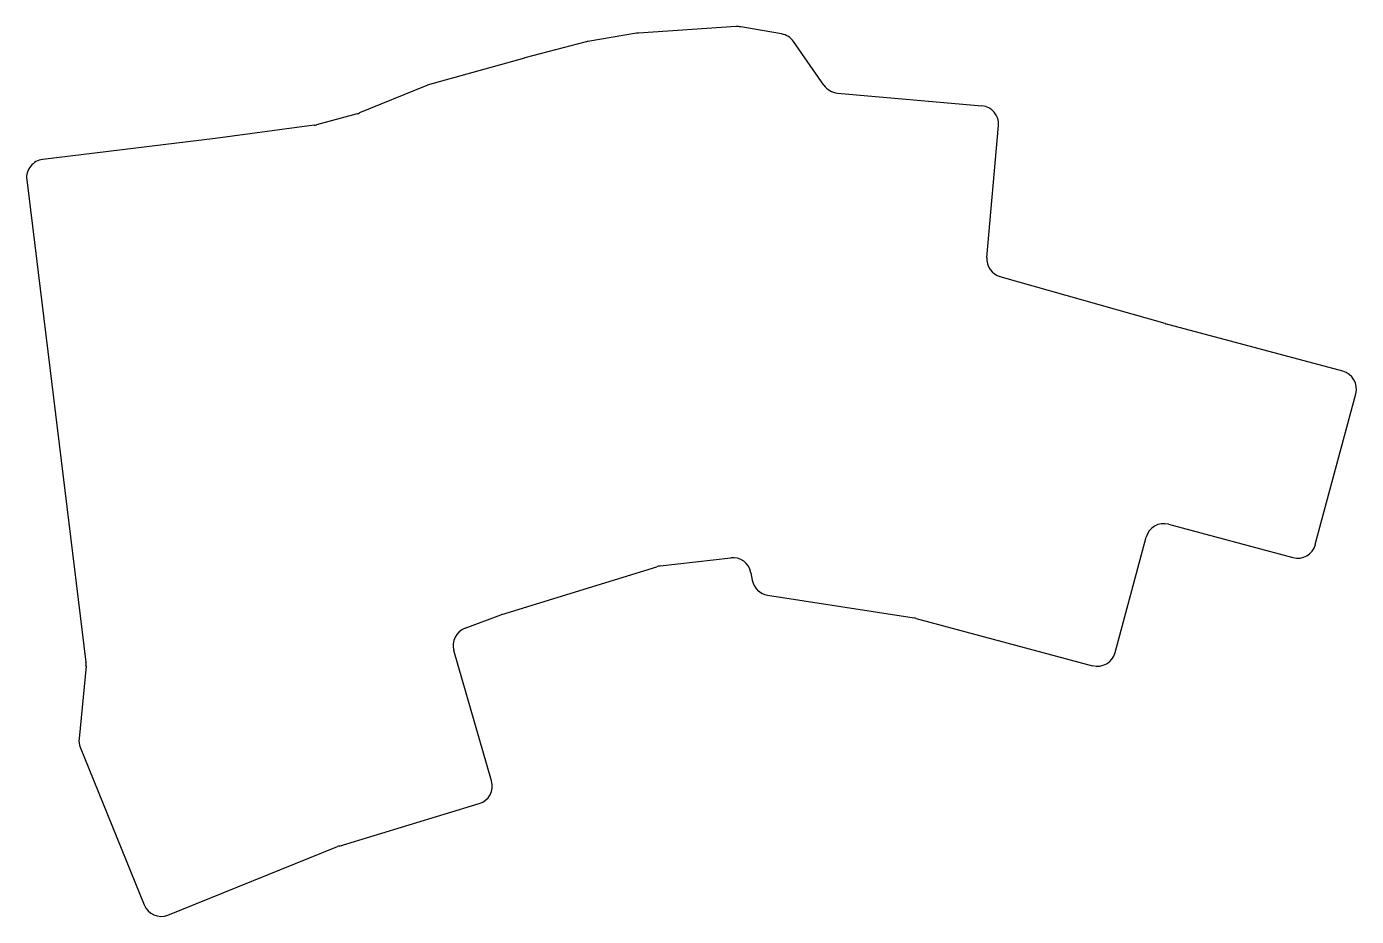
# Model space of a CAD drawing. Header units: millimetres. Extents: x 235 to 379, y -220 to -123.
import ezdxf

# ---------------------------------------------------------------- set-up
doc = ezdxf.new("R2010")
doc.units = ezdxf.units.MM

msp = doc.modelspace()

# ---------------------------------------------------------------- linework, layer by layer
for p, q in [((301.02, -123.88), (295.72, -124.78)), ((311.87, -123.16), (301.23, -123.86)), ((316.8, -123.96), (312.35, -123.19)), ((295.55, -124.82), (288.86, -126.57)), ((321.41, -129.54), (318.11, -124.79)), ((288.82, -126.58), (278.24, -129.55)), ((278.02, -129.63), (270.85, -132.56)), ((322.88, -130.39), (338.58, -131.77)), ((270.62, -132.64), (266.19, -133.84)), ((265.93, -133.89), (255.16, -135.32)), ((339.15, -148.28), (340.4, -133.93)), ((255.15, -135.32), (236.4, -137.61)), ((234.65, -139.84), (241.1, -192.34)), ((358.53, -155.49), (340.59, -150.38)), ((377.87, -160.67), (358.57, -155.5)), ((374.88, -179.54), (379.28, -163.12)), ((358.91, -177.33), (372.43, -180.95)), ((353.1, -191.3), (356.46, -178.74)), ((286.36, -187.15), (303.21, -181.95)), ((303.57, -181.87), (311.26, -180.98)), ((313.46, -182.6), (313.61, -183.42)), ((315.27, -185.03), (331.22, -187.52)), ((282.36, -188.65), (286.25, -187.19)), ((331.43, -187.57), (350.65, -192.72)), ((285.24, -205.26), (281.14, -191.08)), ((241.11, -192.78), (240.35, -200.66)), ((240.48, -201.6), (247.42, -218.76)), ((268.65, -212.35), (283.9, -207.73)), ((250.02, -219.87), (268.48, -212.41))]:
    msp.add_line(p, q)
for centre, start, end in [((301.36, -125.85), 93.7325, 99.6835), ((312, -125.16), 80.1918, 93.7325), ((316.46, -125.93), 34.8, 80.1918), ((296.06, -126.75), 99.6835, 104.6471), ((289.36, -128.5), 104.6471, 105.6835), ((278.78, -131.48), 105.6835, 112.2551), ((323.05, -128.4), 214.8, 265), ((270.1, -130.71), 285.1802, 292.2551), ((338.41, -133.76), 355, 85), ((265.67, -131.91), 277.5469, 285.1802), ((254.9, -133.34), 276.9726, 277.5469), ((236.64, -139.6), 96.9726, 187), ((341.14, -148.45), 175, 254.0935), ((359.08, -153.57), 254.0935, 255), ((377.35, -162.6), 345, 75), ((358.39, -179.26), 75, 165), ((372.95, -179.02), 255, 345), ((303.8, -183.86), 96.6398, 107.1472), ((311.49, -182.96), 10.4635, 96.6398), ((315.58, -183.06), 190.4635, 261.1303), ((286.95, -189.06), 107.1472, 110.5783), ((330.91, -189.5), 75, 81.1303), ((283.06, -190.52), 110.5783, 196.1491), ((239.11, -192.59), 354.5011, 7), ((351.16, -190.78), 255, 345), ((242.34, -200.85), 174.5011, 202), ((283.32, -205.82), 286.848, 16.1491), ((269.23, -214.26), 106.848, 112), ((249.27, -218.01), 202, 292)]:
    msp.add_arc(centre, 2, start, end)

doc.saveas('drawing.dxf')
